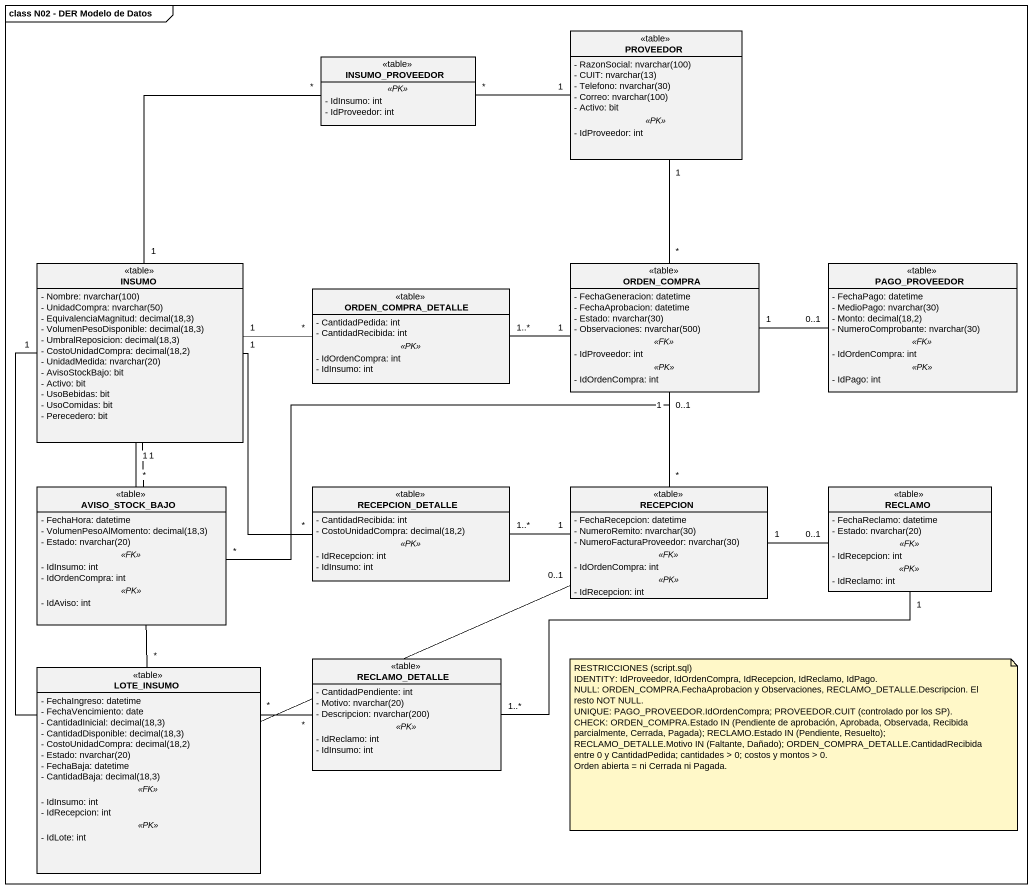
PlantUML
@startuml
mainframe class N02 - DER Modelo de Datos
hide circle
hide empty members
skinparam classAttributeIconSize 0
class INSUMO_PROVEEDOR <<table>> {
  .. <<PK>> ..
  - IdInsumo: int
  - IdProveedor: int
}
class PROVEEDOR <<table>> {
  {field} - RazonSocial: nvarchar(100)
  {field} - CUIT: nvarchar(13)
  {field} - Telefono: nvarchar(30)
  {field} - Correo: nvarchar(100)
  - Activo: bit
  .. <<PK>> ..
  - IdProveedor: int
}
class INSUMO <<table>> {
  {field} - Nombre: nvarchar(100)
  {field} - UnidadCompra: nvarchar(50)
  {field} - EquivalenciaMagnitud: decimal(18,3)
  {field} - VolumenPesoDisponible: decimal(18,3)
  {field} - UmbralReposicion: decimal(18,3)
  {field} - CostoUnidadCompra: decimal(18,2)
  {field} - UnidadMedida: nvarchar(20)
  - AvisoStockBajo: bit
  - Activo: bit
  - UsoBebidas: bit
  - UsoComidas: bit
  - Perecedero: bit
}
class ORDEN_COMPRA_DETALLE <<table>> {
  - CantidadPedida: int
  - CantidadRecibida: int
  .. <<PK>> ..
  - IdOrdenCompra: int
  - IdInsumo: int
}
class ORDEN_COMPRA <<table>> {
  - FechaGeneracion: datetime
  - FechaAprobacion: datetime
  {field} - Estado: nvarchar(30)
  {field} - Observaciones: nvarchar(500)
  .. <<FK>> ..
  - IdProveedor: int
  .. <<PK>> ..
  - IdOrdenCompra: int
}
class PAGO_PROVEEDOR <<table>> {
  - FechaPago: datetime
  {field} - MedioPago: nvarchar(30)
  {field} - Monto: decimal(18,2)
  {field} - NumeroComprobante: nvarchar(30)
  .. <<FK>> ..
  - IdOrdenCompra: int
  .. <<PK>> ..
  - IdPago: int
}
class AVISO_STOCK_BAJO <<table>> {
  - FechaHora: datetime
  {field} - VolumenPesoAlMomento: decimal(18,3)
  {field} - Estado: nvarchar(20)
  .. <<FK>> ..
  - IdInsumo: int
  - IdOrdenCompra: int
  .. <<PK>> ..
  - IdAviso: int
}
class RECEPCION_DETALLE <<table>> {
  - CantidadRecibida: int
  {field} - CostoUnidadCompra: decimal(18,2)
  .. <<PK>> ..
  - IdRecepcion: int
  - IdInsumo: int
}
class RECEPCION <<table>> {
  - FechaRecepcion: datetime
  {field} - NumeroRemito: nvarchar(30)
  {field} - NumeroFacturaProveedor: nvarchar(30)
  .. <<FK>> ..
  - IdOrdenCompra: int
  .. <<PK>> ..
  - IdRecepcion: int
}
class RECLAMO <<table>> {
  - FechaReclamo: datetime
  {field} - Estado: nvarchar(20)
  .. <<FK>> ..
  - IdRecepcion: int
  .. <<PK>> ..
  - IdReclamo: int
}
class LOTE_INSUMO <<table>> {
  - FechaIngreso: datetime
  - FechaVencimiento: date
  {field} - CantidadInicial: decimal(18,3)
  {field} - CantidadDisponible: decimal(18,3)
  {field} - CostoUnidadCompra: decimal(18,2)
  {field} - Estado: nvarchar(20)
  - FechaBaja: datetime
  {field} - CantidadBaja: decimal(18,3)
  .. <<FK>> ..
  - IdInsumo: int
  - IdRecepcion: int
  .. <<PK>> ..
  - IdLote: int
}
class RECLAMO_DETALLE <<table>> {
  - CantidadPendiente: int
  {field} - Motivo: nvarchar(20)
  {field} - Descripcion: nvarchar(200)
  .. <<PK>> ..
  - IdReclamo: int
  - IdInsumo: int
}
PROVEEDOR "1" -left- "*" INSUMO_PROVEEDOR
PROVEEDOR "1" -- "*" ORDEN_COMPRA
INSUMO "1" -up- "*" INSUMO_PROVEEDOR
INSUMO "1" -right- "*" ORDEN_COMPRA_DETALLE
INSUMO "1" -- "*" AVISO_STOCK_BAJO
INSUMO "1" -- "*" RECEPCION_DETALLE
INSUMO "1" -- "*" LOTE_INSUMO
INSUMO "1" -- "*" RECLAMO_DETALLE
ORDEN_COMPRA "1" -left- "1..*" ORDEN_COMPRA_DETALLE
ORDEN_COMPRA "1" -right- "0..1" PAGO_PROVEEDOR
ORDEN_COMPRA "0..1" -left- "*" AVISO_STOCK_BAJO
ORDEN_COMPRA "1" -- "*" RECEPCION
RECEPCION "1" -left- "1..*" RECEPCION_DETALLE
RECEPCION "1" -right- "0..1" RECLAMO
RECEPCION "0..1" -left- "*" LOTE_INSUMO
RECLAMO "1" -left- "1..*" RECLAMO_DETALLE
note as N1
  RESTRICCIONES (script.sql)
  IDENTITY: IdProveedor, IdOrdenCompra, IdRecepcion, IdReclamo, IdPago.
  NULL: ORDEN_COMPRA.FechaAprobacion y Observaciones, RECLAMO_DETALLE.Descripcion. El resto NOT NULL.
  UNIQUE: PAGO_PROVEEDOR.IdOrdenCompra; PROVEEDOR.CUIT (controlado por los SP).
  CHECK: ORDEN_COMPRA.Estado IN (Pendiente de aprobación, Aprobada, Observada, Recibida parcialmente, Cerrada, Pagada); RECLAMO.Estado IN (Pendiente, Resuelto); RECLAMO_DETALLE.Motivo IN (Faltante, Dañado); ORDEN_COMPRA_DETALLE.CantidadRecibida entre 0 y CantidadPedida; cantidades > 0; costos y montos > 0.
  Orden abierta = ni Cerrada ni Pagada.
end note
@enduml
